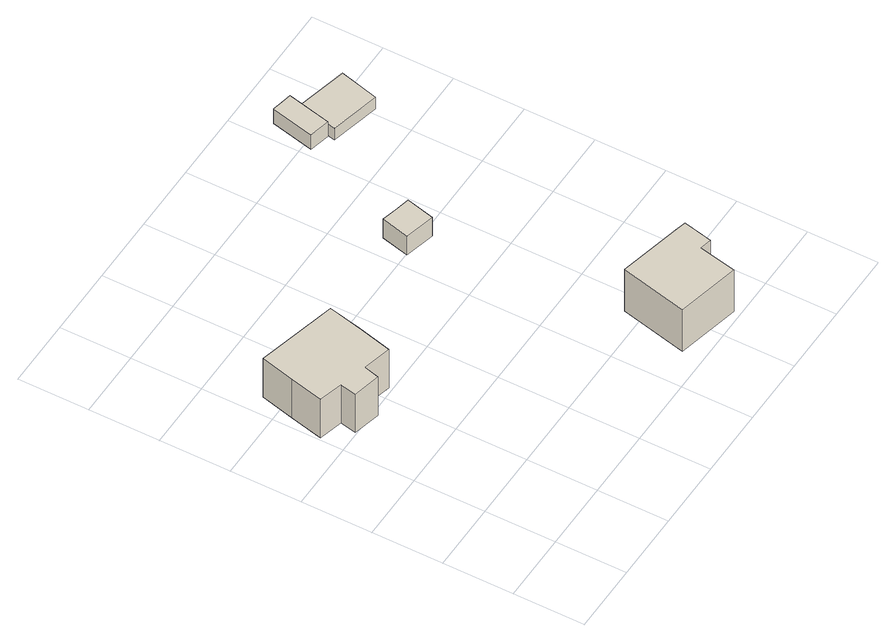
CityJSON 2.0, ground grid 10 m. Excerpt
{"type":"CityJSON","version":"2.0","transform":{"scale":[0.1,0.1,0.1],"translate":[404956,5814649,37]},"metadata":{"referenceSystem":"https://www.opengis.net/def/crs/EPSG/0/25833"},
"CityObjects":{
"building1":{"type":"Building","attributes":{"Gemeindeschluessel":"11000010","BezugspunktDach":"2200","function":"31001_1010","measuredHeight":10.49,"storeysAboveGround":2},"address":[{"country":"Germany","locality":"Berlin","thoroughfareNumber":"6B","thoroughfareName":"Willestraße"}],"geometry":[{"type":"Solid","lod":"1","boundaries":[[[[0,1,2,3,4,5,6,7,8,9]],[[10,11,12,13,14,15,16,17,18,19]],[[10,19,9,8]],[[11,10,8,7]],[[12,11,7,6]],[[13,12,6,5]],[[14,13,5,4]],[[15,14,4,3]],[[16,15,3,2]],[[17,16,2,1]],[[18,17,1,0]],[[19,18,0,9]]]]}]},
"building2":{"type":"Building","attributes":{"Gemeindeschluessel":"11000010","BezugspunktDach":"2200","function":"31001_1010","measuredHeight":8.87,"storeysAboveGround":2},"address":[{"country":"Germany","locality":"Berlin","thoroughfareNumber":"1","thoroughfareName":"Wilhelm-Blos-Straße"}],"geometry":[{"type":"Solid","lod":"1","boundaries":[[[[20,21,22,23,24,25,26]],[[27,28,29,30,31,32,33]],[[27,33,26,25]],[[28,27,25,24]],[[29,28,24,23]],[[30,29,23,22]],[[31,30,22,21]],[[32,31,21,20]],[[33,32,20,26]]]]}]},
"building3":{"type":"Building","attributes":{"Gemeindeschluessel":"11000010","BezugspunktDach":"2200","function":"31001_2723","measuredHeight":3.62,"storeysAboveGround":1},"address":[{"country":"Germany","locality":"Berlin","thoroughfareNumber":"5 (2)","thoroughfareName":"Willestraße"}],"geometry":[{"type":"Solid","lod":"1","boundaries":[[[[34,35,36,37,38]],[[39,40,41,42,43]],[[39,43,38,37]],[[40,39,37,36]],[[41,40,36,35]],[[42,41,35,34]],[[43,42,34,38]]]]}]},
"building4":{"type":"Building","attributes":{"Gemeindeschluessel":"11000010","BezugspunktDach":"2200","function":"31001_2723","measuredHeight":2.72,"storeysAboveGround":1},"address":[{"country":"Germany","locality":"Berlin","thoroughfareNumber":"5 (1)","thoroughfareName":"Willestraße"}],"geometry":[{"type":"Solid","lod":"1","boundaries":[[[[44,45,46,47,48]],[[49,50,51,52,53]],[[49,53,48,47]],[[50,49,47,46]],[[51,50,46,45]],[[52,51,45,44]],[[53,52,44,48]]]]}]},
"building5":{"type":"Building","attributes":{"Gemeindeschluessel":"11000010","BezugspunktDach":"2200","function":"31001_2723","measuredHeight":2.11,"storeysAboveGround":1},"address":[{"country":"Germany","locality":"Berlin","thoroughfareNumber":"4 (2)","thoroughfareName":"Willestraße"}],"geometry":[{"type":"Solid","lod":"1","boundaries":[[[[54,55,56,57]],[[58,59,60,61]],[[58,61,57,56]],[[59,58,56,55]],[[60,59,55,54]],[[61,60,54,57]]]]}]}
},
"vertices":[
[37,325,75],[32,302,75],[71,293,75],[77,315,75],[117,305,75],[129,353,75],[140,401,75],[26,429,75],[14,381,75],[3,334,75],[14,381,7],[26,429,7],[140,401,7],[129,353,7],[117,305,7],[77,315,7],[71,293,7],[32,302,7],[37,325,7],[3,334,7],
[440,9,81],[451,62,81],[468,59,81],[477,100,81],[461,104,81],[373,124,81],[351,29,81],[373,124,7],[461,104,7],[477,100,7],[468,59,7],[451,62,7],[440,9,7],[351,29,7],
[362,389,39],[372,429,39],[350,434,39],[329,439,39],[319,399,39],[329,439,6],[350,434,6],[372,429,6],[362,389,6],[319,399,6],
[439,582,33],[453,644,33],[438,647,33],[424,650,33],[410,589,33],[424,650,7],[438,647,7],[453,644,7],[439,582,7],[410,589,7],
[507,555,29],[521,610,29],[450,627,29],[437,572,29],[450,627,8],[521,610,8],[507,555,8],[437,572,8]
]}
